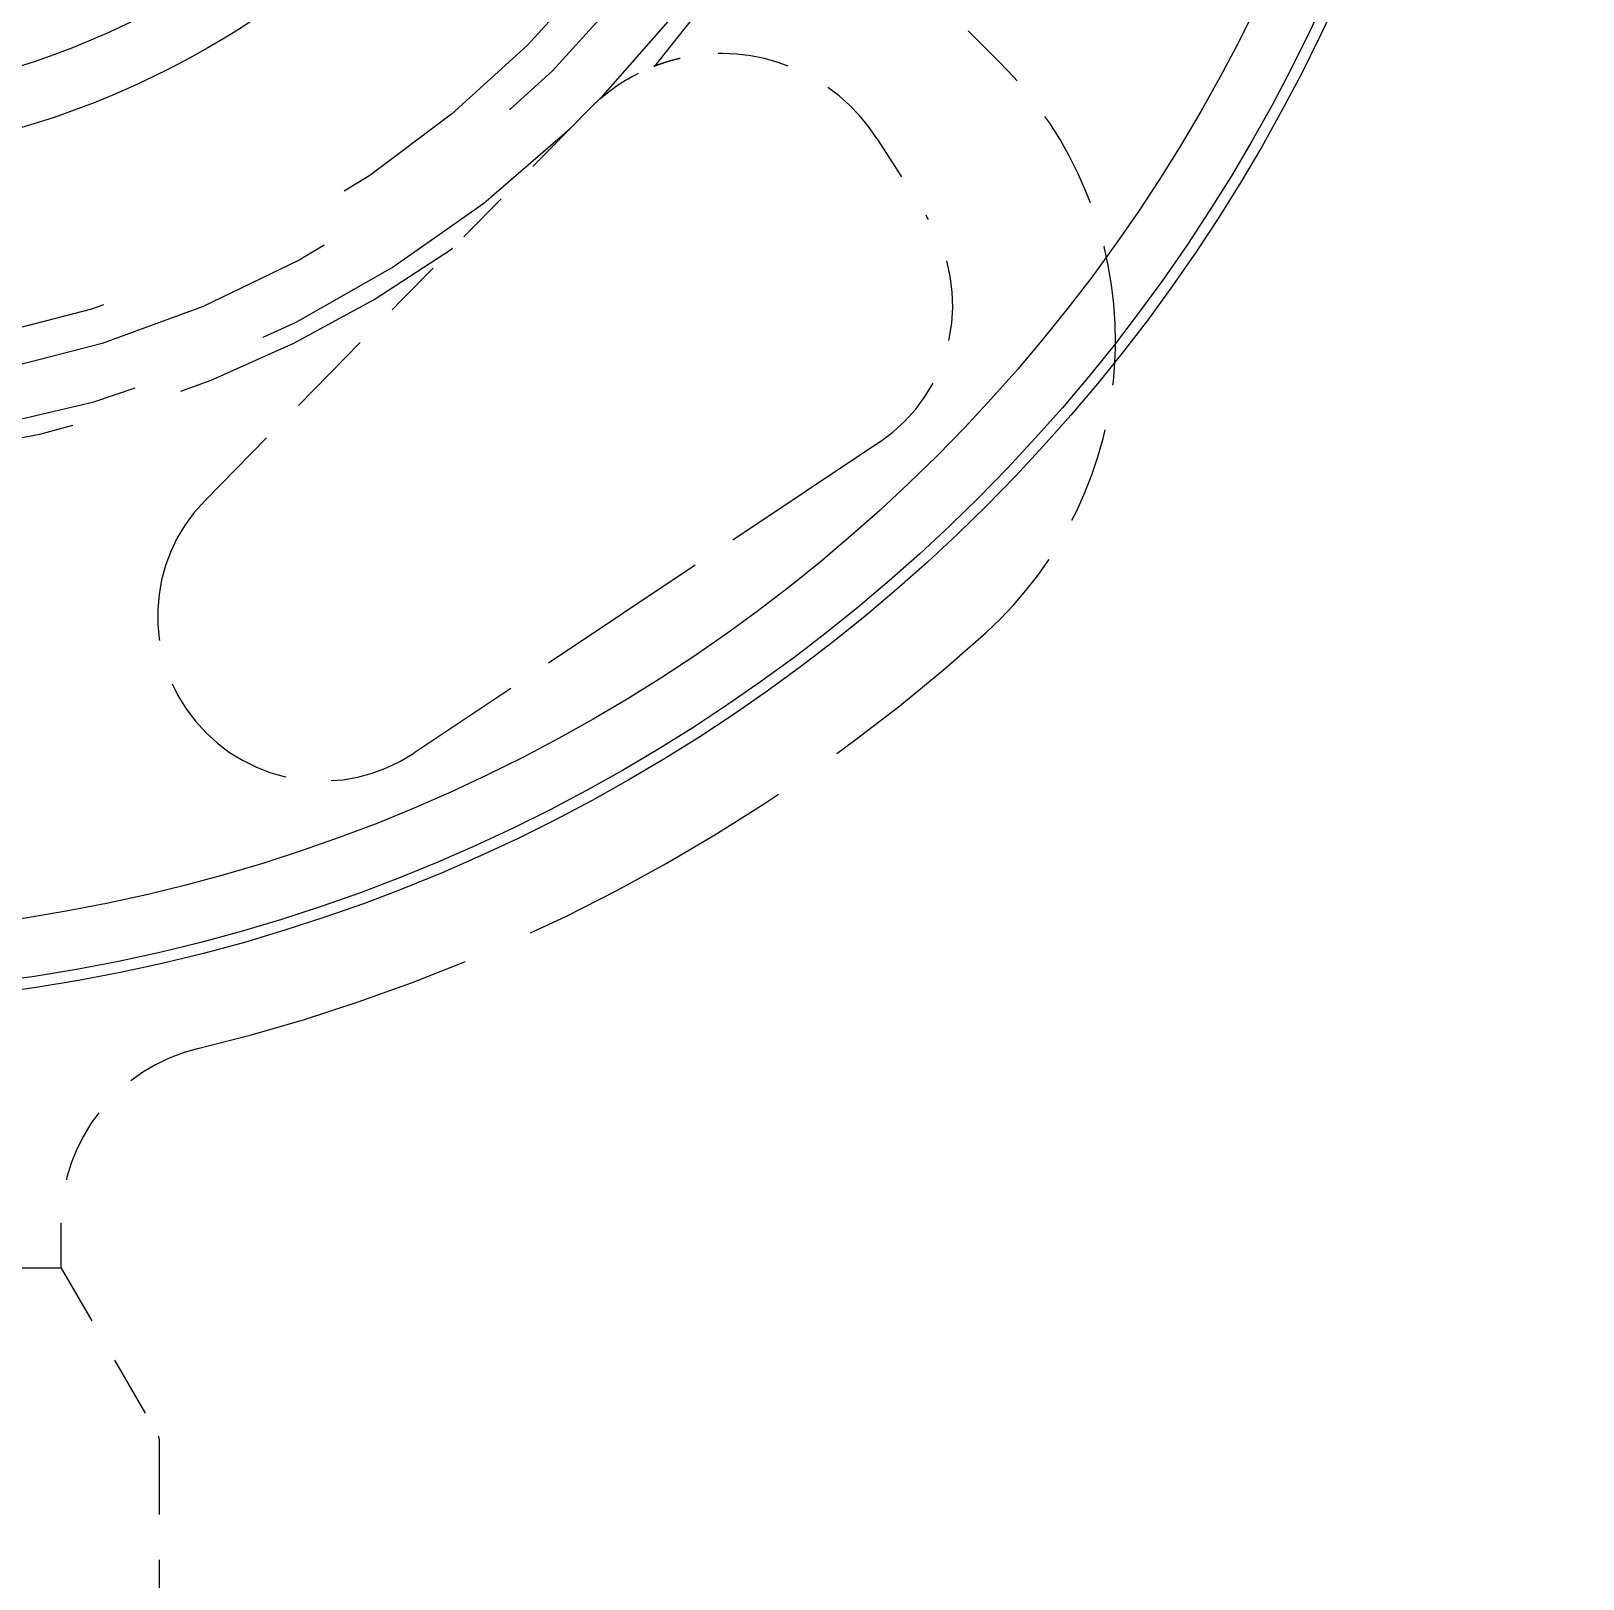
# Model space of a CAD drawing. Header units: inches. Extents: x 15 to 402, y 6 to 258.
# Drawn here: x 200.593 to 204.012, y 177.301 to 180.711 of the extents above; entities that cross this region are included whole.
import ezdxf

# ---------------------------------------------------------------- set-up
doc = ezdxf.new("R2010")
doc.units = ezdxf.units.IN
doc.header["$LTSCALE"] = 12
doc.header["$MEASUREMENT"] = 0
doc.linetypes.add('DASHED', pattern=[0.2067, 0.1654, -0.0413])
for name, color, linetype, lineweight in [('Dimension (ANSI)', 7, 'Continuous', 25), ('Hatch', 7, 'Continuous', 18), ('Hidden', 7, 'DASHED', 18), ('Visible', 7, 'Continuous', 18)]:
    doc.layers.add(name, color=color, linetype=linetype, lineweight=lineweight)
doc.styles.add('MEMCOR Medium', font='arial.ttf')
doc.dimstyles.new('Default (ANSI)', dxfattribs={"dimscale": 12, "dimtxt": 0.15, "dimasz": 0.098425, "dimexe": 0.125, "dimexo": 0.0625, "dimgap": 0.031496, "dimtad": 0, "dimtih": 1, "dimtoh": 1, "dimdec": 4, "dimrnd": 1e-08, "dimzin": 3, "dimdsep": 46, "dimlunit": 5, "dimtxsty": 'MEMCOR Medium', "dimcen": 0.09, "dimdle": 0.393701, "dimclrd": 256, "dimclre": 256, "dimclrt": 256, "dimadec": 0, "dimazin": 1, "dimtfac": 0.8, "dimtofl": 0, "dimtmove": 0, "dimatfit": 3, "dimfxl": 1, "dimfrac": 1, "dimtolj": 1, "dimtzin": 4, "dimlwd": -1, "dimlwe": -1, "dimarcsym": 0})

# ---------------------------------------------------------------- blocks, each defined once
blk = doc.blocks.new('*D28')
at = {"layer": 'Defpoints', "color": 0, "transparency": 16777216}
for p in [(217.6442, 209.6969), (182.3129, 178.0671), (217.6442, 177.8909)]:
    blk.add_point(p, dxfattribs=at)
at = {"layer": 'Dimension (ANSI)', "transparency": 16777216}
for p, q in [((182.3129, 178.8171), (182.3129, 211.1969)), ((217.6442, 178.6409), (217.6442, 211.1969)), ((183.494, 209.6969), (193.4787, 209.6969)), ((216.4631, 209.6969), (206.4785, 209.6969))]:
    blk.add_line(p, q, dxfattribs=at)
for points in [[(183.494, 209.8938), (183.494, 209.5001), (182.3129, 209.6969)], [(216.4631, 209.8938), (216.4631, 209.5001), (217.6442, 209.6969)]]:
    blk.add_solid(points, dxfattribs=at)
at = {"layer": 'Dimension (ANSI)', "transparency": 16777216, "char_height": 1.8, "attachment_point": 5, "style": 'MEMCOR Medium'}
for s, insert in [('\\A1; 35{\\H0.8x;\\S5#16;} in', (199.9786, 211.5485)), ('\\A1;[897.4 mm]', (199.9786, 208.1654))]:
    blk.add_mtext(s, dxfattribs=dict(at, insert=insert))

msp = doc.modelspace()

# ---------------------------------------------------------------- hatches: boundary and pattern name
at = {"layer": 'Hatch'}
h = msp.add_hatch(dxfattribs=at)
h.set_pattern_fill('ANSI31', color=256, scale=12, style=0)
edge = h.paths.add_edge_path()
edge.add_spline(control_points=[(213.52837, 182.52374), (213.56052, 182.49276), (213.59252, 182.4616), (213.65629, 182.39885), (213.68807, 182.36726), (213.71968, 182.33549)], knot_values=[-0.6817506, -0.6817506, -0.6817506, -0.6817506, -0.3414695, -0.3414695, 0, 0, 0, 0], degree=3, periodic=0)
edge.add_line((213.71968, 182.33549), (213.77968, 182.33549))
edge.add_ellipse((200.02942, 182.33549), major_axis=(0, 13.75026), ratio=1, start_angle=270, end_angle=347.421516)
edge.add_ellipse((200.02942, 182.33549), major_axis=(-13.42023, 2.99448), ratio=1, start_angle=270, end_angle=271.041736)
edge.add_ellipse((200.02942, 182.33549), major_axis=(-13.47245, 2.75), ratio=1, start_angle=270, end_angle=293.073484)
edge.add_ellipse((200.02942, 182.33549), major_axis=(-13.47245, -2.75), ratio=1, start_angle=270, end_angle=271.041736)
edge.add_ellipse((200.02942, 182.33549), major_axis=(-13.42023, -2.99448), ratio=1, start_angle=270, end_angle=364.843043)
edge.add_ellipse((200.02942, 182.33549), major_axis=(4.11682, -13.1195), ratio=1, start_angle=270, end_angle=271.041736)
edge.add_ellipse((200.02942, 182.33549), major_axis=(4.35466, -13.04249), ratio=1, start_angle=270, end_angle=293.073484)
edge.add_ellipse((200.02942, 182.33549), major_axis=(9.1178, -10.29249), ratio=1, start_angle=270, end_angle=271.041736)
edge.add_ellipse((200.02942, 182.33549), major_axis=(9.30341, -10.12502), ratio=1, start_angle=270, end_angle=292.78932)
edge.add_ellipse((200.02942, 182.33549), major_axis=(12.49901, -5.73099), ratio=1, start_angle=270, end_angle=271.100527)
edge.add_line((194.53955, 169.72872), (194.53955, 170.00187))
edge.add_ellipse((200.02942, 182.33549), major_axis=(-12.33362, 5.48987), ratio=1, start_angle=204.79351, end_angle=450, ccw=False)

# ---------------------------------------------------------------- linework, layer by layer
at = {"layer": 'Hidden', "ltscale": 0.046526}
msp.add_line((202.72826, 180.64131), (202.52054, 180.84902), dxfattribs=at)
at = {"layer": 'Hidden', "ltscale": 0.009556}
msp.add_line((201.78046, 180.4964), (201.82307, 180.53981), dxfattribs=at)
at = {"layer": 'Hidden', "ltscale": 0.032106}
msp.add_line((202.45645, 180.47435), (202.56598, 180.30355), dxfattribs=at)
at = {"layer": 'Hidden', "ltscale": 0.026748}
msp.add_line((201.4084, 180.11739), (201.52125, 180.23235), dxfattribs=at)
at = {"layer": 'Hidden', "ltscale": 0.097964}
msp.add_line((200.9756, 179.6765), (201.4084, 180.11739), dxfattribs=at)
at = {"layer": 'Hidden', "ltscale": 0.195716}
msp.add_line((202.46208, 179.80579), (201.4363, 179.12039), dxfattribs=at)
at = {"layer": 'Hidden', "ltscale": 0.015908}
msp.add_line((200.65935, 177.98613), (200.65935, 178.08699), dxfattribs=at)
at = {"layer": 'Hidden', "ltscale": 0.314009}
msp.add_line((200.65935, 177.98613), (199.3995, 177.98613), dxfattribs=at)
at = {"layer": 'Hidden', "ltscale": 0.067802}
msp.add_line((200.65935, 177.98613), (200.87324, 177.61565), dxfattribs=at)
at = {"layer": 'Hidden', "ltscale": 0.155288}
msp.add_line((200.87588, 176.62683), (200.87588, 177.60581), dxfattribs=at)
at = {"layer": 'Hidden', "ltscale": 1.022229}
msp.add_circle((200.02942, 182.33549), 2.42126, dxfattribs=at)
at = {"layer": 'Hidden', "ltscale": 1.186783}
msp.add_circle((200.02942, 182.33549), 2.34252, dxfattribs=at)
at = {"layer": 'Hidden', "ltscale": 1.190228}
msp.add_arc((200.02942, 182.33549), 2.57874, 318.8111, 221.1889, dxfattribs=at)
at = {"layer": 'Hidden', "ltscale": 1.199515}
msp.add_arc((200.02942, 182.33549), 2.53937, 315.73768, 224.26232, dxfattribs=at)
at = {"layer": 'Hidden', "ltscale": 0.079133}
msp.add_arc((202.11366, 180.25455), 0.4072, 32.669, 102.90698, dxfattribs=at)
at = {"layer": 'Hidden', "ltscale": 0.108721}
msp.add_arc((202.1158, 180.02885), 0.86614, 359.64726, 45, dxfattribs=at)
at = {"layer": 'Hidden', "ltscale": 0.005322}
msp.add_arc((202.11366, 180.25455), 0.4072, 130.72378, 135.53028, dxfattribs=at)
at = {"layer": 'Hidden', "ltscale": 0.613257}
msp.add_arc((200.02942, 182.33549), 2.53937, 226.40513, 313.59487, dxfattribs=at)
at = {"layer": 'Hidden', "ltscale": 0.089316}
msp.add_arc((202.26041, 180.10761), 0.36299, 303.75, 32.669, dxfattribs=at)
at = {"layer": 'Hidden', "ltscale": 0.50418}
msp.add_arc((200.02942, 182.33549), 2.57874, 234.70511, 305.29489, dxfattribs=at)
at = {"layer": 'Hidden', "ltscale": 0.107257}
msp.add_arc((202.1158, 180.02885), 0.86614, 312.12962, 356.87192, dxfattribs=at)
at = {"layer": 'Hidden', "ltscale": 0.169059}
msp.add_arc((201.23464, 179.42221), 0.36299, 135.53028, 303.75, dxfattribs=at)
at = {"layer": 'Hidden', "ltscale": 0.315777}
msp.add_arc((200.02942, 182.33549), 3.97638, 283.4543, 312.12962, dxfattribs=at)
at = {"layer": 'Hidden', "ltscale": 0.083285}
msp.add_arc((201.05305, 178.08699), 0.3937, 103.54649, 180, dxfattribs=at)
at = {"layer": 'Hidden', "ltscale": 0.001536}
msp.add_arc((200.8562, 177.60581), 0.01969, 0, 30, dxfattribs=at)
at = {"layer": 'Hidden', "ltscale": 0.022558}
msp.add_open_spline([(201.848, 180.56315), (201.87521, 180.58658), (201.90593, 180.60652), (201.94649, 180.62599), (201.9556, 180.62995), (201.96471, 180.63353)], degree=3, knots=[1.99852242, 1.99852242, 1.99852242, 1.99852242, 2.26913041, 2.26913041, 2.34668712, 2.34668712, 2.34668712, 2.34668712], dxfattribs=at)
at = {"layer": 'Hidden', "ltscale": 0.011794}
msp.add_open_spline([(201.96471, 180.63353), (201.96471, 180.63353), (201.96479, 180.63356), (201.96521, 180.63373), (201.96567, 180.63391), (201.96707, 180.63445), (201.96811, 180.63485), (201.97049, 180.63575), (201.97184, 180.63626), (201.97533, 180.63754), (201.97758, 180.63835), (201.98265, 180.64011), (201.98551, 180.64107), (201.99246, 180.64332), (201.99661, 180.64459), (202.00636, 180.6474), (202.01202, 180.64891), (202.0194, 180.6507), (202.02105, 180.65109), (202.02271, 180.65146)], degree=3, knots=[0, 0, 0, 0, 0.0073875, 0.0073875, 0.0192075, 0.0192075, 0.03464767, 0.03464767, 0.05035386, 0.05035386, 0.07293638, 0.07293638, 0.0993072, 0.0993072, 0.1350825, 0.1350825, 0.18159038, 0.18159038, 0.19496203, 0.19496203, 0.19496203, 0.19496203], dxfattribs=at)
at = {"layer": 'Hidden', "ltscale": 0.000980573}
msp.add_open_spline([(201.97004, 180.63728), (201.96941, 180.63656), (201.9687, 180.6359), (201.96717, 180.63476), (201.96636, 180.63427), (201.96525, 180.63375), (201.96498, 180.63364), (201.96471, 180.63353)], degree=3, knots=[0.064424611, 0.064424611, 0.064424611, 0.064424611, 0.071691283, 0.071691283, 0.078957955, 0.078957955, 0.081308685, 0.081308685, 0.081308685, 0.081308685], dxfattribs=at)
at = {"layer": 'Hidden', "ltscale": 0.059007}
msp.add_rational_spline([(201.78046, 180.4964), (201.65185, 180.36538), (201.52125, 180.23235)], [1, 1.00263245458, 1.00001729957], degree=2, dxfattribs=at)
at = {"layer": 'Hidden', "ltscale": 0.000292745}
msp.add_open_spline([(201.52125, 180.23235), (201.52068, 180.23176), (201.52005, 180.23123), (201.51938, 180.23075)], degree=3, dxfattribs=at)
at = {"layer": 'Visible'}
for radius in [3.775, 3.75, 3.62, 1.915, 1.785]:
    msp.add_circle((200.02942, 182.33549), radius, dxfattribs=at)
for centre, radius, start, end in [((200.02942, 182.33549), 13.75026, 0.000005, 246.468325), ((200.02942, 182.33549), 13.50026, 0.798977, 246.005467), ((200.02942, 182.33549), 13.25026, 0.798977, 250.626825), ((200.02942, 182.33549), 13.19, 288.614503, 251.385497), ((202.1158, 180.02885), 0.86614, 356.87192, 359.64726)]:
    msp.add_arc(centre, radius, start, end, dxfattribs=at)

# ---------------------------------------------------------------- dimensions: what is measured, and where the dimension line sits
at = {"layer": 'Dimension (ANSI)'}
dim = msp.add_linear_dim(base=(217.64422, 209.69691), p1=(182.31292, 178.06709), p2=(217.64422, 177.89093), angle=180, text=' <> in\\X[897.4 mm]', dimstyle='Default (ANSI)', override={"dimgap": 0.031496, "dimtih": 0, "dimtoh": 0, "dimdec": 4, "dimpost": '', "dimtol": 0, "dimlim": 0, "dimtp": 0, "dimtm": 0, "dimtdec": 2, "dimatfit": 1}, dxfattribs=at)
dim.commit()
dim.dimension.update_dxf_attribs({"geometry": '*D28', "text_midpoint": (199.97857, 209.69691), "dimtype": 160})

doc.saveas('drawing.dxf')
